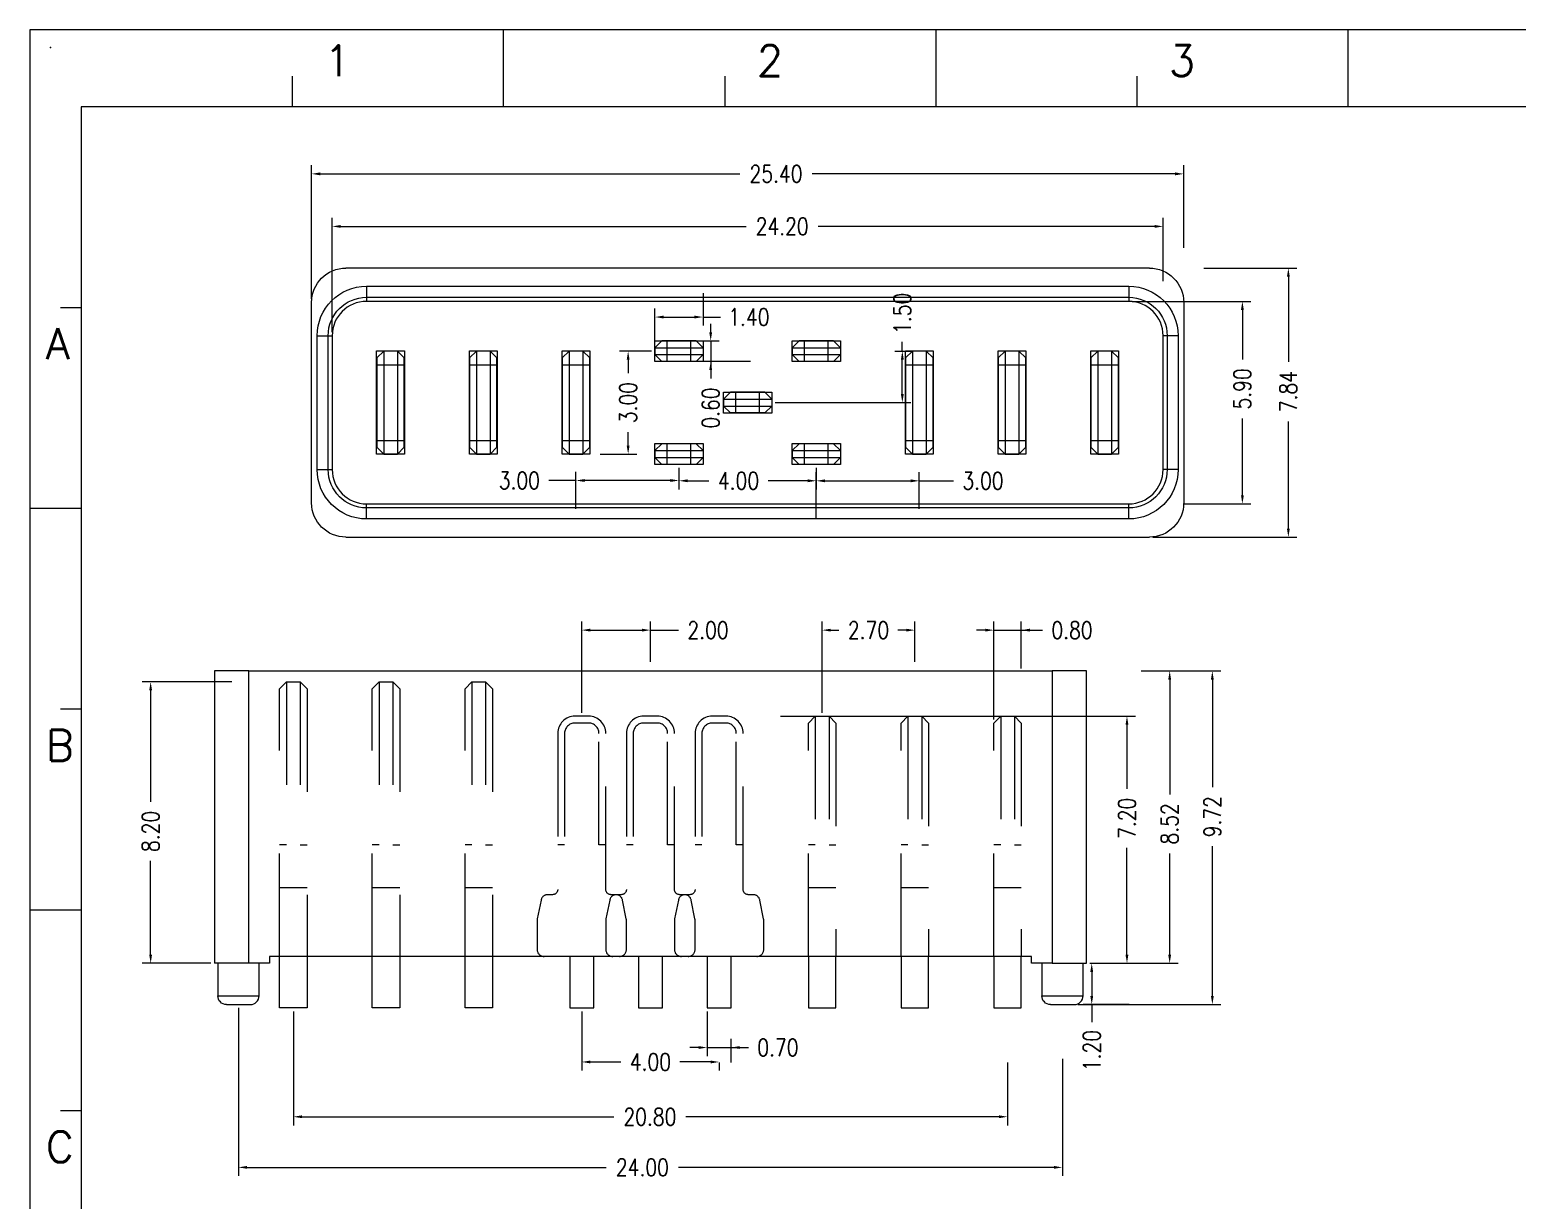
# Model space of a CAD drawing. Header units: millimetres. Extents: x 5.3 to 94.4, y 47.9 to 110.9.
# Drawn here: x 5.28 to 48.6, y 76.81 to 110.92 of the extents above; entities that cross this region are included whole.
import ezdxf

# ---------------------------------------------------------------- set-up
doc = ezdxf.new("R2010")
doc.units = ezdxf.units.MM
doc.header["$MEASUREMENT"] = 0
doc.linetypes.add('DASHED', pattern=[6, 3, -3])
doc.linetypes.add('DASHEDDOT', pattern=[9.2, 3, -3, 0.2, -3])
doc.layers.get('Defpoints').update_dxf_attribs({"lineweight": 5})
doc.layers.add('DASH', color=4, linetype='DASHED', lineweight=5, true_color=0x00ffff)
doc.layers.add('TEXT', color=3, linetype='Continuous', lineweight=5, true_color=0x00ff00)
doc.layers.add('TK', color=7, linetype='Continuous', lineweight=5)
doc.dimstyles.get("Standard").update_dxf_attribs({"dimtxt": 0.18, "dimasz": 0.18, "dimexe": 0.18, "dimexo": 0.0625, "dimgap": 0.09, "dimtad": 0, "dimtih": 1, "dimtoh": 1, "dimdec": 4, "dimzin": 0, "dimdsep": 46, "dimtxsty": 'Standard', "dimcen": 0.09, "dimadec": 0, "dimazin": 0, "dimtfac": 1, "dimtdec": 4, "dimtofl": 0, "dimtmove": 0, "dimatfit": 3, "dimfxl": 1, "dimtolj": 1, "dimtzin": 0, "dimarcsym": 0})

# ---------------------------------------------------------------- blocks, each defined once
blk = doc.blocks.new('*D3')
at = {"color": 7, "linetype": 'Continuous', "lineweight": 5}
for p, q in [((21.357, 91.014), (21.357, 93.673)), ((23.357, 92.502), (23.357, 93.673)), ((21.607, 93.423), (23.107, 93.423)), ((23.357, 93.423), (24.174, 93.423))]:
    blk.add_line(p, q, dxfattribs=at)
at = {"color": 7}
for points in [[(21.607, 93.465), (21.607, 93.381), (21.357, 93.423)], [(23.107, 93.381), (23.107, 93.465), (23.357, 93.423)]]:
    blk.add_solid(points, dxfattribs=at)
at = {"layer": 'Defpoints', "color": 0}
for p in [(23.357, 93.423), (23.357, 92.402), (21.357, 90.914)]:
    blk.add_point(p, dxfattribs=at)
at = {"color": 3, "lineweight": -3, "insert": (25.033, 93.423), "char_height": 0.5, "attachment_point": 5}
blk.add_mtext('\\A1;\\pxsm1.200000;\\T1.000000;\\W0.800000;\\Fromans;2.00', dxfattribs=at)
blk = doc.blocks.new('*D4')
at = {"color": 7, "linetype": 'Continuous', "lineweight": 5}
for p, q in [((12.957, 82.314), (12.957, 78.993)), ((33.758, 80.827), (33.758, 78.993)), ((13.207, 79.243), (22.292, 79.243)), ((33.508, 79.243), (24.392, 79.243))]:
    blk.add_line(p, q, dxfattribs=at)
at = {"color": 7}
for points in [[(13.207, 79.285), (13.207, 79.202), (12.957, 79.243)], [(33.508, 79.202), (33.508, 79.285), (33.758, 79.243)]]:
    blk.add_solid(points, dxfattribs=at)
at = {"layer": 'Defpoints', "color": 0}
for p in [(12.957, 82.414), (33.758, 80.927), (33.758, 79.243)]:
    blk.add_point(p, dxfattribs=at)
at = {"color": 3, "lineweight": -3, "insert": (23.342, 79.243), "char_height": 0.5, "attachment_point": 5}
blk.add_mtext('\\A1;\\pxsm1.200000;\\T1.000000;\\W0.800000;\\Fromans;20.80', dxfattribs=at)
blk = doc.blocks.new('*D5')
at = {"color": 7, "linetype": 'Continuous', "lineweight": 5}
for p, q in [((21.357, 82.314), (21.357, 80.59)), ((21.607, 80.84), (22.498, 80.84)), ((25.107, 80.84), (24.217, 80.84)), ((25.357, 80.827), (25.357, 80.59))]:
    blk.add_line(p, q, dxfattribs=at)
at = {"color": 7}
for points in [[(21.607, 80.881), (21.607, 80.798), (21.357, 80.84)], [(25.107, 80.798), (25.107, 80.881), (25.357, 80.84)]]:
    blk.add_solid(points, dxfattribs=at)
at = {"layer": 'Defpoints', "color": 0}
for p in [(21.357, 82.414), (25.357, 80.927), (25.357, 80.84)]:
    blk.add_point(p, dxfattribs=at)
at = {"color": 3, "lineweight": -3, "insert": (23.357, 80.84), "char_height": 0.5, "attachment_point": 5}
blk.add_mtext('\\A1;\\pxsm1.200000;\\T1.000000;\\W0.800000;\\Fromans;4.00', dxfattribs=at)
blk = doc.blocks.new('*D6')
at = {"color": 7, "linetype": 'Continuous', "lineweight": 5}
for p, q in [((11.358, 82.414), (11.358, 77.518)), ((35.357, 80.927), (35.357, 77.518)), ((11.608, 77.768), (22.072, 77.768)), ((35.107, 77.768), (24.172, 77.768))]:
    blk.add_line(p, q, dxfattribs=at)
at = {"color": 7}
for points in [[(11.608, 77.81), (11.608, 77.727), (11.358, 77.768)], [(35.107, 77.727), (35.107, 77.81), (35.357, 77.768)]]:
    blk.add_solid(points, dxfattribs=at)
at = {"layer": 'Defpoints', "color": 0}
for p in [(11.358, 82.514), (35.357, 81.027), (35.357, 77.768)]:
    blk.add_point(p, dxfattribs=at)
at = {"color": 3, "lineweight": -3, "insert": (23.122, 77.768), "char_height": 0.5, "attachment_point": 5}
blk.add_mtext('\\A1;\\pxsm1.200000;\\T1.000000;\\W0.800000;\\Fromans;24.00', dxfattribs=at)
blk = doc.blocks.new('*D7')
at = {"color": 7, "linetype": 'Continuous', "lineweight": 5}
for p, q in [((11.17, 91.914), (8.551, 91.914)), ((8.801, 91.664), (8.801, 88.416)), ((8.801, 83.964), (8.801, 86.697)), ((10.558, 83.714), (8.551, 83.714))]:
    blk.add_line(p, q, dxfattribs=at)
at = {"color": 7}
for points in [[(8.842, 91.664), (8.759, 91.664), (8.801, 91.914)], [(8.759, 83.964), (8.842, 83.964), (8.801, 83.714)]]:
    blk.add_solid(points, dxfattribs=at)
at = {"layer": 'Defpoints', "color": 0}
for p in [(8.801, 91.914), (11.27, 91.914), (10.658, 83.714)]:
    blk.add_point(p, dxfattribs=at)
at = {"color": 3, "lineweight": -3, "insert": (8.801, 87.557), "char_height": 0.5, "attachment_point": 5, "rotation": 90}
blk.add_mtext('\\A1;\\pxsm1.200000;\\T1.000000;\\W0.800000;\\Fromans;8.20', dxfattribs=at)
blk = doc.blocks.new('*D8')
at = {"color": 7, "linetype": 'Continuous', "lineweight": 5}
for p, q in [((27.145, 90.914), (37.486, 90.914)), ((37.236, 90.664), (37.236, 88.797)), ((37.236, 83.964), (37.236, 87.078)), ((36.157, 83.714), (37.486, 83.714))]:
    blk.add_line(p, q, dxfattribs=at)
at = {"color": 7}
for points in [[(37.277, 90.664), (37.194, 90.664), (37.236, 90.914)], [(37.194, 83.964), (37.277, 83.964), (37.236, 83.714)]]:
    blk.add_solid(points, dxfattribs=at)
at = {"layer": 'Defpoints', "color": 0}
for p in [(27.045, 90.914), (37.236, 90.914), (36.057, 83.714)]:
    blk.add_point(p, dxfattribs=at)
at = {"color": 3, "lineweight": -3, "insert": (37.236, 87.938), "char_height": 0.5, "attachment_point": 5, "rotation": 90}
blk.add_mtext('\\A1;\\pxsm1.200000;\\T1.000000;\\W0.800000;\\Fromans;7.20', dxfattribs=at)
blk = doc.blocks.new('*D9')
at = {"color": 7, "linetype": 'Continuous', "lineweight": 5}
for p, q in [((28.358, 91.014), (28.358, 93.672)), ((31.058, 92.502), (31.058, 93.672)), ((28.608, 93.422), (28.848, 93.422)), ((30.808, 93.422), (30.567, 93.422))]:
    blk.add_line(p, q, dxfattribs=at)
at = {"color": 7}
for points in [[(28.608, 93.463), (28.608, 93.38), (28.358, 93.422)], [(30.808, 93.38), (30.808, 93.463), (31.058, 93.422)]]:
    blk.add_solid(points, dxfattribs=at)
at = {"layer": 'Defpoints', "color": 0}
for p in [(31.058, 93.422), (31.058, 92.402), (28.358, 90.914)]:
    blk.add_point(p, dxfattribs=at)
at = {"color": 3, "lineweight": -3, "insert": (29.708, 93.422), "char_height": 0.5, "attachment_point": 5}
blk.add_mtext('\\A1;\\pxsm1.200000;\\T1.000000;\\W0.800000;\\Fromans;2.70', dxfattribs=at)
blk = doc.blocks.new('*D10')
at = {"color": 7, "linetype": 'Continuous', "lineweight": 5}
for p, q in [((25.007, 82.314), (25.007, 81.01)), ((25.707, 80.827), (25.707, 81.51)), ((24.757, 81.26), (24.507, 81.26)), ((25.007, 81.26), (25.707, 81.26)), ((25.707, 81.26), (26.21, 81.26)), ((25.957, 81.26), (26.207, 81.26))]:
    blk.add_line(p, q, dxfattribs=at)
at = {"color": 7}
for points in [[(24.757, 81.219), (24.757, 81.302), (25.007, 81.26)], [(25.957, 81.302), (25.957, 81.219), (25.707, 81.26)]]:
    blk.add_solid(points, dxfattribs=at)
at = {"layer": 'Defpoints', "color": 0}
for p in [(25.007, 82.414), (25.707, 81.26), (25.707, 80.727)]:
    blk.add_point(p, dxfattribs=at)
at = {"color": 3, "lineweight": -3, "insert": (27.069, 81.26), "char_height": 0.5, "attachment_point": 5}
blk.add_mtext('\\A1;\\pxsm1.200000;\\T1.000000;\\W0.800000;\\Fromans;0.70', dxfattribs=at)
blk = doc.blocks.new('*D11')
at = {"color": 7, "linetype": 'Continuous', "lineweight": 5}
for p, q in [((37.645, 92.234), (38.73, 92.234)), ((38.48, 91.984), (38.48, 88.637)), ((38.48, 83.964), (38.48, 86.918)), ((36.157, 83.714), (38.73, 83.714))]:
    blk.add_line(p, q, dxfattribs=at)
at = {"color": 7}
for points in [[(38.521, 91.984), (38.438, 91.984), (38.48, 92.234)], [(38.438, 83.964), (38.521, 83.964), (38.48, 83.714)]]:
    blk.add_solid(points, dxfattribs=at)
at = {"layer": 'Defpoints', "color": 0}
for p in [(37.545, 92.234), (38.48, 92.234), (36.057, 83.714)]:
    blk.add_point(p, dxfattribs=at)
at = {"color": 3, "lineweight": -3, "insert": (38.48, 87.778), "char_height": 0.5, "attachment_point": 5, "rotation": 90}
blk.add_mtext('\\A1;\\pxsm1.200000;\\T1.000000;\\W0.800000;\\Fromans;8.52', dxfattribs=at)
blk = doc.blocks.new('*D12')
at = {"color": 7, "linetype": 'Continuous', "lineweight": 5}
for p, q in [((37.645, 92.234), (39.972, 92.234)), ((39.722, 91.984), (39.722, 88.844)), ((39.722, 82.764), (39.722, 87.125)), ((35.807, 82.514), (39.972, 82.514))]:
    blk.add_line(p, q, dxfattribs=at)
at = {"color": 7}
for points in [[(39.764, 91.984), (39.681, 91.984), (39.722, 92.234)], [(39.681, 82.764), (39.764, 82.764), (39.722, 82.514)]]:
    blk.add_solid(points, dxfattribs=at)
at = {"layer": 'Defpoints', "color": 0}
for p in [(37.545, 92.234), (39.722, 92.234), (35.707, 82.514)]:
    blk.add_point(p, dxfattribs=at)
at = {"color": 3, "lineweight": -3, "insert": (39.722, 87.985), "char_height": 0.5, "attachment_point": 5, "rotation": 90}
blk.add_mtext('\\A1;\\pxsm1.200000;\\T1.000000;\\W0.800000;\\Fromans;9.72', dxfattribs=at)
blk = doc.blocks.new('*D13')
at = {"color": 7, "linetype": 'Continuous', "lineweight": 5}
for p, q in [((33.358, 90.814), (33.358, 93.672)), ((34.158, 92.302), (34.158, 93.672)), ((33.108, 93.422), (32.858, 93.422)), ((33.358, 93.422), (34.158, 93.422)), ((34.158, 93.422), (34.775, 93.422)), ((34.408, 93.422), (34.658, 93.422))]:
    blk.add_line(p, q, dxfattribs=at)
at = {"color": 7}
for points in [[(33.108, 93.381), (33.108, 93.464), (33.358, 93.422)], [(34.408, 93.464), (34.408, 93.381), (34.158, 93.422)]]:
    blk.add_solid(points, dxfattribs=at)
at = {"layer": 'Defpoints', "color": 0}
for p in [(34.158, 93.422), (34.158, 92.202), (33.358, 90.714)]:
    blk.add_point(p, dxfattribs=at)
at = {"color": 3, "lineweight": -3, "insert": (35.634, 93.422), "char_height": 0.5, "attachment_point": 5}
blk.add_mtext('\\A1;\\pxsm1.200000;\\T1.000000;\\W0.800000;\\Fromans;0.80', dxfattribs=at)
blk = doc.blocks.new('*D14')
at = {"color": 7, "linetype": 'Continuous', "lineweight": 5}
for p, q in [((36.157, 83.714), (36.46, 83.714)), ((36.21, 83.464), (36.21, 82.764)), ((37.295, 82.514), (35.96, 82.514)), ((36.21, 82.514), (36.21, 82.003))]:
    blk.add_line(p, q, dxfattribs=at)
at = {"color": 7}
for points in [[(36.251, 83.464), (36.168, 83.464), (36.21, 83.714)], [(36.168, 82.764), (36.251, 82.764), (36.21, 82.514)]]:
    blk.add_solid(points, dxfattribs=at)
at = {"layer": 'Defpoints', "color": 0}
for p in [(36.057, 83.714), (36.21, 82.514), (37.395, 82.514)]:
    blk.add_point(p, dxfattribs=at)
at = {"color": 3, "lineweight": -3, "insert": (36.21, 81.172), "char_height": 0.5, "attachment_point": 5, "rotation": 90}
blk.add_mtext('\\A1;\\pxsm1.200000;\\T1.000000;\\W0.800000;\\Fromans;1.20', dxfattribs=at)
blk = doc.blocks.new('*D19')
at = {"color": 7, "linetype": 'Continuous', "lineweight": 5}
for p, q in [((13.488, 103.072), (13.488, 106.967)), ((13.738, 106.717), (25.965, 106.717)), ((38.638, 106.717), (28.065, 106.717)), ((38.888, 104.56), (38.888, 106.967))]:
    blk.add_line(p, q, dxfattribs=at)
at = {"color": 7}
for points in [[(13.738, 106.759), (13.738, 106.675), (13.488, 106.717)], [(38.638, 106.675), (38.638, 106.759), (38.888, 106.717)]]:
    blk.add_solid(points, dxfattribs=at)
at = {"layer": 'Defpoints', "color": 0}
for p in [(38.888, 106.717), (38.888, 104.46), (13.488, 102.972)]:
    blk.add_point(p, dxfattribs=at)
at = {"color": 3, "lineweight": -3, "insert": (27.015, 106.717), "char_height": 0.5, "attachment_point": 5}
blk.add_mtext('\\A1;\\pxsm1.200000;\\T1.000000;\\W0.800000;\\Fromans;25.40', dxfattribs=at)
blk = doc.blocks.new('*D20')
at = {"color": 7, "linetype": 'Continuous', "lineweight": 5}
for p, q in [((24.888, 103.24), (24.888, 102.295)), ((23.488, 101.752), (23.488, 102.795)), ((23.738, 102.545), (24.638, 102.545)), ((24.888, 102.545), (25.393, 102.545))]:
    blk.add_line(p, q, dxfattribs=at)
at = {"color": 7}
for points in [[(23.738, 102.586), (23.738, 102.503), (23.488, 102.545)], [(24.638, 102.503), (24.638, 102.586), (24.888, 102.545)]]:
    blk.add_solid(points, dxfattribs=at)
at = {"layer": 'Defpoints', "color": 0}
for p in [(24.888, 103.34), (24.888, 102.545), (23.488, 101.652)]:
    blk.add_point(p, dxfattribs=at)
at = {"color": 3, "lineweight": -3, "insert": (26.224, 102.545), "char_height": 0.5, "attachment_point": 5}
blk.add_mtext('\\A1;\\pxsm1.200000;\\T1.000000;\\W0.800000;\\Fromans;1.40', dxfattribs=at)
blk = doc.blocks.new('*D21')
at = {"color": 7, "linetype": 'Continuous', "lineweight": 5}
for p, q in [((25.112, 102.102), (25.112, 102.352)), ((24.788, 101.852), (25.362, 101.852)), ((25.112, 101.852), (25.112, 101.252)), ((26.276, 101.252), (24.862, 101.252)), ((25.112, 101.252), (25.112, 100.752)), ((25.112, 101.002), (25.112, 100.752))]:
    blk.add_line(p, q, dxfattribs=at)
at = {"color": 7}
for points in [[(25.07, 102.102), (25.153, 102.102), (25.112, 101.852)], [(25.153, 101.002), (25.07, 101.002), (25.112, 101.252)]]:
    blk.add_solid(points, dxfattribs=at)
at = {"layer": 'Defpoints', "color": 0}
for p in [(24.688, 101.852), (25.112, 101.252), (26.376, 101.252)]:
    blk.add_point(p, dxfattribs=at)
at = {"color": 3, "lineweight": -3, "insert": (25.112, 99.893), "char_height": 0.5, "attachment_point": 5, "rotation": 90}
blk.add_mtext('\\A1;\\pxsm1.200000;\\T1.000000;\\W0.800000;\\Fromans;0.60', dxfattribs=at)
blk = doc.blocks.new('*D22')
at = {"color": 7, "linetype": 'Continuous', "lineweight": 5}
for p, q in [((14.088, 102.102), (14.088, 105.436)), ((38.288, 103.59), (38.288, 105.436)), ((14.338, 105.186), (26.143, 105.186)), ((38.038, 105.186), (28.243, 105.186))]:
    blk.add_line(p, q, dxfattribs=at)
at = {"color": 7}
for points in [[(14.338, 105.228), (14.338, 105.144), (14.088, 105.186)], [(38.038, 105.144), (38.038, 105.228), (38.288, 105.186)]]:
    blk.add_solid(points, dxfattribs=at)
at = {"layer": 'Defpoints', "color": 0}
for p in [(38.288, 105.186), (38.288, 103.49), (14.088, 102.002)]:
    blk.add_point(p, dxfattribs=at)
at = {"color": 3, "lineweight": -3, "insert": (27.193, 105.186), "char_height": 0.5, "attachment_point": 5}
blk.add_mtext('\\A1;\\pxsm1.200000;\\T1.000000;\\W0.800000;\\Fromans;24.20', dxfattribs=at)
blk = doc.blocks.new('*D23')
at = {"color": 7, "linetype": 'Continuous', "lineweight": 5}
for p, q in [((24.188, 98.152), (24.188, 97.525)), ((28.188, 96.665), (28.188, 98.025)), ((24.438, 97.775), (25.062, 97.775)), ((27.938, 97.775), (26.781, 97.775))]:
    blk.add_line(p, q, dxfattribs=at)
at = {"color": 7}
for points in [[(24.438, 97.816), (24.438, 97.733), (24.188, 97.775)], [(27.938, 97.733), (27.938, 97.816), (28.188, 97.775)]]:
    blk.add_solid(points, dxfattribs=at)
at = {"layer": 'Defpoints', "color": 0}
for p in [(24.188, 98.252), (28.188, 97.775), (28.188, 96.565)]:
    blk.add_point(p, dxfattribs=at)
at = {"color": 3, "lineweight": -3, "insert": (25.922, 97.775), "char_height": 0.5, "attachment_point": 5}
blk.add_mtext('\\A1;\\pxsm1.200000;\\T1.000000;\\W0.800000;\\Fromans;4.00', dxfattribs=at)
blk = doc.blocks.new('*D24')
at = {"color": 7, "linetype": 'Continuous', "lineweight": 5}
for p, q in [((23.388, 101.552), (22.458, 101.552)), ((22.708, 101.302), (22.708, 100.912)), ((22.708, 98.802), (22.708, 99.193)), ((21.896, 98.552), (22.958, 98.552))]:
    blk.add_line(p, q, dxfattribs=at)
at = {"color": 7}
for points in [[(22.749, 101.302), (22.666, 101.302), (22.708, 101.552)], [(22.666, 98.802), (22.749, 98.802), (22.708, 98.552)]]:
    blk.add_solid(points, dxfattribs=at)
at = {"layer": 'Defpoints', "color": 0}
for p in [(23.488, 101.552), (21.796, 98.552), (22.708, 98.552)]:
    blk.add_point(p, dxfattribs=at)
at = {"color": 3, "lineweight": -3, "insert": (22.708, 100.052), "char_height": 0.5, "attachment_point": 5, "rotation": 90}
blk.add_mtext('\\A1;\\pxsm1.200000;\\T1.000000;\\W0.800000;\\Fromans;3.00', dxfattribs=at)
blk = doc.blocks.new('*D25')
at = {"color": 7, "linetype": 'Continuous', "lineweight": 5}
for p, q in [((21.188, 96.96), (21.188, 98.032)), ((24.188, 98.052), (24.188, 97.532)), ((21.188, 97.782), (20.399, 97.782)), ((23.938, 97.782), (21.438, 97.782))]:
    blk.add_line(p, q, dxfattribs=at)
at = {"color": 7}
for points in [[(21.438, 97.824), (21.438, 97.741), (21.188, 97.782)], [(23.938, 97.741), (23.938, 97.824), (24.188, 97.782)]]:
    blk.add_solid(points, dxfattribs=at)
at = {"layer": 'Defpoints', "color": 0}
for p in [(24.188, 98.152), (21.188, 97.782), (21.188, 96.86)]:
    blk.add_point(p, dxfattribs=at)
at = {"color": 3, "lineweight": -3, "insert": (19.539, 97.782), "char_height": 0.5, "attachment_point": 5}
blk.add_mtext('\\A1;\\pxsm1.200000;\\T1.000000;\\W0.800000;\\Fromans;3.00', dxfattribs=at)
blk = doc.blocks.new('*D26')
at = {"color": 7, "linetype": 'Continuous', "lineweight": 5}
for p, q in [((28.188, 98.147), (28.188, 97.523)), ((31.188, 96.96), (31.188, 98.023)), ((28.438, 97.773), (30.938, 97.773)), ((31.188, 97.773), (32.182, 97.773))]:
    blk.add_line(p, q, dxfattribs=at)
at = {"color": 7}
for points in [[(28.438, 97.814), (28.438, 97.731), (28.188, 97.773)], [(30.938, 97.731), (30.938, 97.814), (31.188, 97.773)]]:
    blk.add_solid(points, dxfattribs=at)
at = {"layer": 'Defpoints', "color": 0}
for p in [(28.188, 98.247), (31.188, 97.773), (31.188, 96.86)]:
    blk.add_point(p, dxfattribs=at)
at = {"color": 3, "lineweight": -3, "insert": (33.041, 97.773), "char_height": 0.5, "attachment_point": 5}
blk.add_mtext('\\A1;\\pxsm1.200000;\\T1.000000;\\W0.800000;\\Fromans;3.00', dxfattribs=at)
blk = doc.blocks.new('*D27')
at = {"color": 7, "linetype": 'Continuous', "lineweight": 5}
for p, q in [((30.693, 101.552), (30.693, 101.821)), ((30.476, 101.552), (30.943, 101.552)), ((30.693, 100.302), (30.693, 101.302)), ((26.988, 100.052), (30.943, 100.052))]:
    blk.add_line(p, q, dxfattribs=at)
at = {"color": 7}
for points in [[(30.735, 101.302), (30.652, 101.302), (30.693, 101.552)], [(30.652, 100.302), (30.735, 100.302), (30.693, 100.052)]]:
    blk.add_solid(points, dxfattribs=at)
at = {"layer": 'Defpoints', "color": 0}
for p in [(30.376, 101.552), (30.693, 101.552), (26.888, 100.052)]:
    blk.add_point(p, dxfattribs=at)
at = {"color": 3, "lineweight": -3, "insert": (30.693, 102.652), "char_height": 0.5, "attachment_point": 5, "rotation": 90}
blk.add_mtext('\\A1;\\pxsm1.200000;\\T1.000000;\\W0.800000;\\Fromans;1.50', dxfattribs=at)
blk = doc.blocks.new('*D28')
at = {"color": 7, "linetype": 'Continuous', "lineweight": 5}
for p, q in [((39.476, 103.972), (42.186, 103.972)), ((41.936, 103.722), (41.936, 101.242)), ((41.936, 96.382), (41.936, 99.504)), ((37.988, 96.132), (42.186, 96.132))]:
    blk.add_line(p, q, dxfattribs=at)
at = {"color": 7}
for points in [[(41.978, 103.722), (41.895, 103.722), (41.936, 103.972)], [(41.895, 96.382), (41.978, 96.382), (41.936, 96.132)]]:
    blk.add_solid(points, dxfattribs=at)
at = {"layer": 'Defpoints', "color": 0}
for p in [(39.376, 103.972), (41.936, 103.972), (37.888, 96.132)]:
    blk.add_point(p, dxfattribs=at)
at = {"color": 3, "lineweight": -3, "insert": (41.936, 100.373), "char_height": 0.5, "attachment_point": 5, "rotation": 90}
blk.add_mtext('\\A1;\\pxsm1.200000;\\T1.000000;\\W0.800000;\\Fromans;7.84', dxfattribs=at)
blk = doc.blocks.new('*D29')
at = {"color": 7, "linetype": 'Continuous', "lineweight": 5}
for p, q in [((37.388, 103.002), (40.847, 103.002)), ((40.597, 102.752), (40.597, 101.312)), ((40.597, 97.352), (40.597, 99.593)), ((38.876, 97.102), (40.847, 97.102))]:
    blk.add_line(p, q, dxfattribs=at)
at = {"color": 7}
for points in [[(40.639, 102.752), (40.556, 102.752), (40.597, 103.002)], [(40.556, 97.352), (40.639, 97.352), (40.597, 97.102)]]:
    blk.add_solid(points, dxfattribs=at)
at = {"layer": 'Defpoints', "color": 0}
for p in [(37.288, 103.002), (38.776, 97.102), (40.597, 97.102)]:
    blk.add_point(p, dxfattribs=at)
at = {"color": 3, "lineweight": -3, "insert": (40.597, 100.452), "char_height": 0.5, "attachment_point": 5, "rotation": 90}
blk.add_mtext('\\A1;\\pxsm1.200000;\\T1.000000;\\W0.800000;\\Fromans;5.90', dxfattribs=at)

msp = doc.modelspace()

# ---------------------------------------------------------------- linework, layer by layer
at = {"color": 7, "linetype": 'Continuous', "lineweight": 20}
for p, q in [((37.888, 103.972), (14.488, 103.972)), ((15.088, 103.441), (37.288, 103.441)), ((15.088, 103.441), (15.088, 103.12)), ((15.088, 103.12), (37.288, 103.12)), ((15.088, 103.12), (15.088, 103.002)), ((37.288, 103.441), (37.288, 103.12)), ((37.288, 103.12), (37.288, 103.002)), ((13.488, 97.132), (13.488, 102.972)), ((37.288, 103.002), (15.088, 103.002)), ((38.888, 102.972), (38.888, 97.132)), ((13.649, 102.002), (13.97, 102.002)), ((13.649, 98.102), (13.649, 102.002)), ((13.97, 98.102), (13.97, 102.002)), ((13.97, 102.002), (14.088, 102.002)), ((14.088, 102.002), (14.088, 98.102)), ((23.483, 101.857), (24.893, 101.857)), ((23.483, 101.247), (23.483, 101.857)), ((24.893, 101.857), (24.893, 101.247)), ((27.483, 101.857), (28.893, 101.857)), ((27.483, 101.247), (27.483, 101.857)), ((28.893, 101.857), (28.893, 101.247)), ((38.288, 98.102), (38.288, 102.002)), ((38.406, 102.002), (38.288, 102.002)), ((38.406, 102.002), (38.406, 98.102)), ((38.727, 102.002), (38.406, 102.002)), ((38.727, 102.002), (38.727, 98.102)), ((15.383, 98.547), (15.383, 101.557)), ((15.383, 101.557), (16.193, 101.557)), ((16.193, 101.557), (16.193, 98.547)), ((18.083, 98.547), (18.083, 101.557)), ((18.083, 101.557), (18.893, 101.557)), ((18.893, 101.557), (18.893, 98.547)), ((20.783, 98.547), (20.783, 101.557)), ((20.783, 101.557), (21.593, 101.557)), ((21.593, 101.557), (21.593, 98.547)), ((30.783, 98.547), (30.783, 101.557)), ((30.783, 101.557), (31.593, 101.557)), ((31.593, 101.557), (31.593, 98.547)), ((33.483, 98.547), (33.483, 101.557)), ((33.483, 101.557), (34.293, 101.557)), ((34.293, 101.557), (34.293, 98.547)), ((36.183, 98.547), (36.183, 101.557)), ((36.183, 101.557), (36.993, 101.557)), ((36.993, 101.557), (36.993, 98.547)), ((24.893, 101.247), (23.483, 101.247)), ((28.893, 101.247), (27.483, 101.247)), ((25.483, 100.357), (26.893, 100.357)), ((25.483, 99.747), (25.483, 100.357)), ((26.893, 100.357), (26.893, 99.747)), ((26.893, 99.747), (25.483, 99.747)), ((23.483, 98.857), (24.893, 98.857)), ((23.483, 98.247), (23.483, 98.857)), ((24.893, 98.857), (24.893, 98.247)), ((27.483, 98.857), (28.893, 98.857)), ((27.483, 98.247), (27.483, 98.857)), ((28.893, 98.857), (28.893, 98.247)), ((16.193, 98.547), (15.383, 98.547)), ((18.893, 98.547), (18.083, 98.547)), ((21.593, 98.547), (20.783, 98.547)), ((31.593, 98.547), (30.783, 98.547)), ((34.293, 98.547), (33.483, 98.547)), ((36.993, 98.547), (36.183, 98.547)), ((13.649, 98.102), (13.97, 98.102)), ((13.97, 98.102), (14.088, 98.102)), ((24.893, 98.247), (23.483, 98.247)), ((28.893, 98.247), (27.483, 98.247)), ((38.406, 98.102), (38.288, 98.102)), ((38.727, 98.102), (38.406, 98.102)), ((15.088, 97.102), (37.288, 97.102)), ((15.088, 96.984), (15.088, 97.102)), ((37.288, 96.984), (37.288, 97.102)), ((37.288, 96.984), (15.088, 96.984)), ((15.088, 96.663), (15.088, 96.984)), ((37.288, 96.663), (15.088, 96.663)), ((37.288, 96.663), (37.288, 96.984)), ((14.488, 96.132), (37.888, 96.132)), ((11.658, 92.234), (10.658, 92.234)), ((10.658, 92.234), (10.658, 83.714)), ((11.658, 92.234), (35.057, 92.234)), ((11.658, 83.714), (11.658, 92.234)), ((36.057, 92.234), (35.057, 92.234)), ((35.057, 92.234), (35.057, 83.714)), ((36.057, 83.714), (36.057, 92.234)), ((11.658, 83.714), (10.658, 83.714)), ((10.758, 83.714), (10.758, 82.764)), ((12.258, 83.714), (11.658, 83.714)), ((11.958, 82.764), (11.958, 83.714)), ((34.457, 83.914), (12.258, 83.914)), ((12.258, 83.914), (12.258, 83.714)), ((34.457, 83.714), (34.457, 83.914)), ((35.057, 83.714), (34.457, 83.714)), ((34.757, 83.714), (34.757, 82.764)), ((35.057, 83.714), (36.057, 83.714)), ((35.957, 82.764), (35.957, 83.714)), ((10.758, 82.764), (11.958, 82.764)), ((34.757, 82.764), (35.957, 82.764)), ((11.008, 82.514), (11.708, 82.514)), ((35.007, 82.514), (35.707, 82.514))]:
    msp.add_line(p, q, dxfattribs=at)
at = {"color": 7, "linetype": 'Continuous', "lineweight": 20, "extrusion": (0, 0, -1)}
for centre, radius, start, end in [((-14.488, 102.972), 1, 0, 90), ((-37.888, 102.972), 1, 90, 180), ((-15.088, 102.002), 1.439, 360, 90), ((-15.088, 102.002), 1.118, 360, 90), ((-37.288, 102.002), 1.439, 90, 180), ((-37.288, 102.002), 1.118, 90, 180), ((-15.088, 98.102), 1.439, 270, 0), ((-15.088, 98.102), 1.118, 270, 0), ((-37.288, 98.102), 1.439, 180, 270), ((-37.288, 98.102), 1.118, 180, 270), ((-14.488, 97.132), 1, 270, 0), ((-37.888, 97.132), 1, 180, 270), ((-11.008, 82.764), 0.25, 270, 0), ((-35.007, 82.764), 0.25, 270, 0)]:
    msp.add_arc(centre, radius, start, end, dxfattribs=at)
at = {"color": 7, "linetype": 'Continuous', "lineweight": 20}
for centre, radius, start, end in [((15.088, 102.002), 1, 90, 180), ((37.288, 102.002), 1, 0, 90), ((15.088, 98.102), 1, 180, 270), ((37.288, 98.102), 1, 270, 0), ((11.708, 82.764), 0.25, 270, 0), ((35.707, 82.764), 0.25, 270, 0)]:
    msp.add_arc(centre, radius, start, end, dxfattribs=at)
at = {"color": 7, "linetype": 'DASHEDDOT', "lineweight": 20}
msp.add_point((5.885, 110.401), dxfattribs=at)
at = {"layer": 'DASH', "color": 4, "linetype": 'Continuous', "lineweight": 5, "true_color": 0x00ffff}
for p, q in [((23.688, 101.852), (23.488, 101.652)), ((24.688, 101.852), (23.688, 101.852)), ((24.888, 101.652), (24.688, 101.852)), ((27.688, 101.852), (27.488, 101.652)), ((28.688, 101.852), (27.688, 101.852)), ((28.888, 101.652), (28.688, 101.852)), ((15.588, 101.552), (15.388, 101.352)), ((15.588, 101.552), (15.588, 98.552)), ((15.988, 101.552), (15.588, 101.552)), ((15.988, 101.552), (15.988, 98.552)), ((16.188, 101.352), (15.988, 101.552)), ((18.288, 101.552), (18.088, 101.352)), ((18.288, 101.552), (18.288, 98.552)), ((18.688, 101.552), (18.288, 101.552)), ((18.688, 101.552), (18.688, 98.552)), ((18.888, 101.352), (18.688, 101.552)), ((20.988, 101.552), (20.788, 101.352)), ((20.988, 101.552), (20.988, 98.552)), ((21.388, 101.552), (20.988, 101.552)), ((21.388, 101.552), (21.388, 98.552)), ((21.588, 101.352), (21.388, 101.552)), ((23.488, 101.652), (24.888, 101.652)), ((23.488, 101.652), (23.488, 101.452)), ((23.488, 101.452), (24.888, 101.452)), ((23.688, 101.252), (23.488, 101.452)), ((24.888, 101.452), (24.688, 101.252)), ((24.888, 101.652), (24.888, 101.452)), ((27.488, 101.652), (28.888, 101.652)), ((27.488, 101.652), (27.488, 101.452)), ((27.488, 101.452), (28.888, 101.452)), ((27.688, 101.252), (27.488, 101.452)), ((28.888, 101.452), (28.688, 101.252)), ((28.888, 101.652), (28.888, 101.452)), ((30.988, 101.552), (30.788, 101.352)), ((30.988, 101.552), (30.988, 98.552)), ((31.388, 101.552), (30.988, 101.552)), ((31.388, 101.552), (31.388, 98.552)), ((31.588, 101.352), (31.388, 101.552)), ((33.688, 101.552), (33.488, 101.352)), ((34.088, 101.552), (33.688, 101.552)), ((33.688, 101.552), (33.688, 98.552)), ((34.288, 101.352), (34.088, 101.552)), ((34.088, 101.552), (34.088, 98.552)), ((36.388, 101.552), (36.188, 101.352)), ((36.388, 101.552), (36.388, 98.552)), ((36.788, 101.552), (36.388, 101.552)), ((36.788, 101.552), (36.788, 98.552)), ((36.988, 101.352), (36.788, 101.552)), ((15.388, 101.352), (15.388, 98.752)), ((16.188, 98.752), (16.188, 101.352)), ((18.088, 101.352), (18.088, 98.752)), ((18.888, 98.752), (18.888, 101.352)), ((20.788, 101.352), (20.788, 98.752)), ((21.588, 98.752), (21.588, 101.352)), ((24.688, 101.252), (23.688, 101.252)), ((28.688, 101.252), (27.688, 101.252)), ((30.788, 101.352), (30.788, 98.752)), ((31.588, 98.752), (31.588, 101.352)), ((33.488, 101.352), (33.488, 98.752)), ((34.288, 98.752), (34.288, 101.352)), ((36.188, 101.352), (36.188, 98.752)), ((36.988, 98.752), (36.988, 101.352)), ((25.688, 100.352), (25.488, 100.152)), ((25.488, 100.152), (26.888, 100.152)), ((25.488, 100.152), (25.488, 99.952)), ((26.688, 100.352), (25.688, 100.352)), ((26.888, 100.152), (26.688, 100.352)), ((26.888, 100.152), (26.888, 99.952)), ((25.488, 99.952), (26.888, 99.952)), ((25.688, 99.752), (25.488, 99.952)), ((26.688, 99.752), (25.688, 99.752)), ((26.888, 99.952), (26.688, 99.752)), ((23.688, 98.852), (23.488, 98.652)), ((24.688, 98.852), (23.688, 98.852)), ((24.888, 98.652), (24.688, 98.852)), ((27.688, 98.852), (27.488, 98.652)), ((28.688, 98.852), (27.688, 98.852)), ((28.888, 98.652), (28.688, 98.852)), ((15.388, 98.752), (15.588, 98.552)), ((15.588, 98.552), (15.988, 98.552)), ((15.988, 98.552), (16.188, 98.752)), ((18.088, 98.752), (18.288, 98.552)), ((18.288, 98.552), (18.688, 98.552)), ((18.688, 98.552), (18.888, 98.752)), ((20.788, 98.752), (20.988, 98.552)), ((20.988, 98.552), (21.388, 98.552)), ((21.388, 98.552), (21.588, 98.752)), ((23.488, 98.652), (24.888, 98.652)), ((23.488, 98.652), (23.488, 98.452)), ((23.488, 98.452), (24.888, 98.452)), ((23.688, 98.252), (23.488, 98.452)), ((24.888, 98.452), (24.688, 98.252)), ((24.888, 98.652), (24.888, 98.452)), ((27.488, 98.652), (28.888, 98.652)), ((27.488, 98.652), (27.488, 98.452)), ((27.488, 98.452), (28.888, 98.452)), ((27.688, 98.252), (27.488, 98.452)), ((28.888, 98.452), (28.688, 98.252)), ((28.888, 98.652), (28.888, 98.452)), ((30.788, 98.752), (30.988, 98.552)), ((30.988, 98.552), (31.388, 98.552)), ((31.388, 98.552), (31.588, 98.752)), ((33.488, 98.752), (33.688, 98.552)), ((33.688, 98.552), (34.088, 98.552)), ((34.088, 98.552), (34.288, 98.752)), ((36.188, 98.752), (36.388, 98.552)), ((36.388, 98.552), (36.788, 98.552)), ((36.788, 98.552), (36.988, 98.752)), ((24.688, 98.252), (23.688, 98.252)), ((28.688, 98.252), (27.688, 98.252)), ((12.557, 82.414), (12.557, 83.914)), ((13.357, 83.914), (13.357, 82.414)), ((15.257, 82.414), (15.257, 83.914)), ((16.057, 83.914), (16.057, 82.414)), ((17.957, 82.414), (17.957, 83.914)), ((18.757, 83.914), (18.757, 82.414)), ((21.007, 83.914), (21.007, 82.414)), ((21.707, 82.414), (21.707, 83.914)), ((23.007, 83.914), (23.007, 82.414)), ((23.707, 82.414), (23.707, 83.914)), ((25.007, 83.914), (25.007, 82.414)), ((25.707, 82.414), (25.707, 83.914)), ((27.958, 83.914), (27.958, 82.414)), ((28.758, 82.414), (28.758, 83.914)), ((30.658, 83.914), (30.658, 82.414)), ((31.458, 82.414), (31.458, 83.914)), ((33.358, 83.914), (33.358, 82.414)), ((34.158, 82.414), (34.158, 83.914)), ((13.357, 82.414), (12.557, 82.414)), ((16.057, 82.414), (15.257, 82.414)), ((18.757, 82.414), (17.957, 82.414)), ((21.007, 82.414), (21.707, 82.414)), ((23.007, 82.414), (23.707, 82.414)), ((25.007, 82.414), (25.707, 82.414)), ((27.958, 82.414), (28.758, 82.414)), ((30.658, 82.414), (31.458, 82.414)), ((33.358, 82.414), (34.158, 82.414))]:
    msp.add_line(p, q, dxfattribs=at)
at = {"layer": 'DASH', "color": 4, "linetype": 'DASHED', "lineweight": 5, "true_color": 0x00ffff}
for p, q in [((23.838, 101.852), (23.838, 101.252)), ((24.538, 101.252), (24.538, 101.852)), ((27.838, 101.852), (27.838, 101.252)), ((28.538, 101.252), (28.538, 101.852)), ((15.388, 101.152), (16.188, 101.152)), ((18.088, 101.152), (18.888, 101.152)), ((20.788, 101.152), (21.588, 101.152)), ((30.788, 101.152), (31.588, 101.152)), ((33.488, 101.152), (34.288, 101.152)), ((36.188, 101.152), (36.988, 101.152)), ((25.838, 100.352), (25.838, 99.752)), ((26.538, 99.752), (26.538, 100.352)), ((15.388, 98.952), (16.188, 98.952)), ((18.088, 98.952), (18.888, 98.952)), ((20.788, 98.952), (21.588, 98.952)), ((23.838, 98.852), (23.838, 98.252)), ((24.538, 98.252), (24.538, 98.852)), ((27.838, 98.852), (27.838, 98.252)), ((28.538, 98.252), (28.538, 98.852)), ((30.788, 98.952), (31.588, 98.952)), ((33.488, 98.952), (34.288, 98.952)), ((36.188, 98.952), (36.988, 98.952)), ((12.557, 91.714), (12.757, 91.914)), ((12.757, 91.914), (12.757, 87.164)), ((12.757, 91.914), (13.157, 91.914)), ((13.157, 91.914), (13.357, 91.714)), ((13.157, 91.914), (13.157, 87.164)), ((15.257, 91.714), (15.457, 91.914)), ((15.457, 91.914), (15.457, 87.164)), ((15.457, 91.914), (15.857, 91.914)), ((15.857, 91.914), (16.057, 91.714)), ((15.857, 91.914), (15.857, 87.164)), ((17.957, 91.714), (18.157, 91.914)), ((18.157, 91.914), (18.157, 87.164)), ((18.157, 91.914), (18.557, 91.914)), ((18.557, 91.914), (18.757, 91.714)), ((18.557, 91.914), (18.557, 87.164)), ((12.557, 83.914), (12.557, 91.714)), ((13.357, 91.714), (13.357, 83.914)), ((15.257, 83.914), (15.257, 91.714)), ((16.057, 91.714), (16.057, 83.914)), ((17.957, 83.914), (17.957, 91.714)), ((18.757, 91.714), (18.757, 83.914)), ((21.557, 90.914), (21.157, 90.914)), ((21.557, 90.714), (21.157, 90.714)), ((23.557, 90.914), (23.157, 90.914)), ((23.557, 90.714), (23.157, 90.714)), ((25.557, 90.914), (25.157, 90.914)), ((25.557, 90.714), (25.157, 90.714)), ((27.958, 90.714), (28.158, 90.914)), ((27.958, 83.914), (27.958, 90.714)), ((28.158, 90.914), (28.158, 87.164)), ((28.158, 90.914), (28.558, 90.914)), ((28.558, 90.914), (28.758, 90.714)), ((28.558, 90.914), (28.558, 87.164)), ((28.758, 90.714), (28.758, 83.914)), ((30.658, 90.714), (30.858, 90.914)), ((30.658, 83.914), (30.658, 90.714)), ((30.858, 90.914), (30.858, 87.164)), ((30.858, 90.914), (31.258, 90.914)), ((31.258, 90.914), (31.258, 87.164)), ((31.258, 90.914), (31.458, 90.714)), ((31.458, 90.714), (31.458, 83.914)), ((33.358, 90.714), (33.558, 90.914)), ((33.358, 83.914), (33.358, 90.714)), ((33.558, 90.914), (33.558, 87.164)), ((33.558, 90.914), (33.958, 90.914)), ((33.958, 90.914), (34.158, 90.714)), ((33.958, 90.914), (33.958, 87.164)), ((34.158, 90.714), (34.158, 83.914)), ((20.657, 90.414), (20.657, 85.864)), ((20.857, 90.414), (20.857, 87.164)), ((21.857, 87.164), (21.857, 90.414)), ((22.057, 85.864), (22.057, 90.414)), ((22.657, 90.414), (22.657, 85.864)), ((22.857, 90.414), (22.857, 87.164)), ((23.857, 87.164), (23.857, 90.414)), ((24.057, 85.864), (24.057, 90.414)), ((24.657, 90.414), (24.657, 85.864)), ((24.857, 90.414), (24.857, 87.164)), ((25.857, 87.164), (25.857, 90.414)), ((26.057, 85.864), (26.057, 90.414)), ((12.757, 87.164), (12.557, 87.164)), ((13.157, 87.164), (13.357, 87.164)), ((15.457, 87.164), (15.257, 87.164)), ((15.857, 87.164), (16.057, 87.164)), ((18.157, 87.164), (17.957, 87.164)), ((18.557, 87.164), (18.757, 87.164)), ((20.857, 87.164), (20.657, 87.164)), ((22.057, 87.164), (21.857, 87.164)), ((22.857, 87.164), (22.657, 87.164)), ((24.057, 87.164), (23.857, 87.164)), ((24.857, 87.164), (24.657, 87.164)), ((26.057, 87.164), (25.857, 87.164)), ((28.158, 87.164), (27.958, 87.164)), ((28.558, 87.164), (28.758, 87.164)), ((30.858, 87.164), (30.658, 87.164)), ((31.258, 87.164), (31.458, 87.164)), ((33.558, 87.164), (33.358, 87.164)), ((33.958, 87.164), (34.158, 87.164)), ((13.357, 85.914), (12.557, 85.914)), ((16.057, 85.914), (15.257, 85.914)), ((18.757, 85.914), (17.957, 85.914)), ((28.758, 85.914), (27.958, 85.914)), ((31.458, 85.914), (30.658, 85.914)), ((34.158, 85.914), (33.358, 85.914)), ((20.17, 85.554), (20.061, 85.009)), ((20.507, 85.714), (20.366, 85.714)), ((22.17, 85.554), (22.061, 85.009)), ((22.348, 85.714), (22.207, 85.714)), ((22.507, 85.714), (22.366, 85.714)), ((22.654, 85.009), (22.545, 85.554)), ((24.17, 85.554), (24.061, 85.009)), ((24.348, 85.714), (24.207, 85.714)), ((24.507, 85.714), (24.366, 85.714)), ((24.654, 85.009), (24.545, 85.554)), ((26.348, 85.714), (26.207, 85.714)), ((26.654, 85.009), (26.545, 85.554)), ((20.057, 84.969), (20.057, 84.114)), ((22.057, 84.969), (22.057, 84.114)), ((22.657, 84.114), (22.657, 84.969)), ((24.057, 84.969), (24.057, 84.114)), ((24.657, 84.114), (24.657, 84.969)), ((26.657, 84.114), (26.657, 84.969))]:
    msp.add_line(p, q, dxfattribs=at)
for centre, radius, start, end in [((21.157, 90.414), 0.5, 90, 180), ((21.157, 90.414), 0.3, 90, 180), ((21.557, 90.414), 0.5, 0, 90), ((21.557, 90.414), 0.3, 0, 90), ((23.157, 90.414), 0.5, 90, 180), ((23.157, 90.414), 0.3, 90, 180), ((23.557, 90.414), 0.5, 0, 90), ((23.557, 90.414), 0.3, 0, 90), ((25.157, 90.414), 0.5, 90, 180), ((25.157, 90.414), 0.3, 90, 180), ((25.557, 90.414), 0.5, 0, 90), ((25.557, 90.414), 0.3, 0, 90), ((20.366, 85.514), 0.2, 90, 168.6901), ((22.366, 85.514), 0.2, 90, 168.6901), ((22.348, 85.514), 0.2, 11.3099, 90), ((24.366, 85.514), 0.2, 90, 168.6901), ((24.348, 85.514), 0.2, 11.3099, 90), ((26.348, 85.514), 0.2, 11.3099, 90), ((20.257, 84.969), 0.2, 168.6901, 180), ((22.257, 84.969), 0.2, 168.6901, 180), ((22.457, 84.969), 0.2, 0, 11.3099), ((24.257, 84.969), 0.2, 168.6901, 180), ((24.457, 84.969), 0.2, 0, 11.3099), ((26.457, 84.969), 0.2, 0, 11.3099), ((20.257, 84.114), 0.2, 180, 270), ((22.257, 84.114), 0.2, 180, 270), ((22.457, 84.114), 0.2, 270, 0), ((24.257, 84.114), 0.2, 180, 270), ((24.457, 84.114), 0.2, 270, 0), ((26.457, 84.114), 0.2, 270, 0)]:
    msp.add_arc(centre, radius, start, end, dxfattribs=at)
at = {"layer": 'DASH', "color": 4, "linetype": 'DASHED', "lineweight": 5, "true_color": 0x00ffff, "extrusion": (0, 0, -1)}
for centre, start, end in [((-20.507, 85.864), 180, 270), ((-22.207, 85.864), 270, 0), ((-22.507, 85.864), 180, 270), ((-24.207, 85.864), 270, 0), ((-24.507, 85.864), 180, 270), ((-26.207, 85.864), 270, 0)]:
    msp.add_arc(centre, 0.15, start, end, dxfattribs=at)
at = {"layer": 'TK', "color": 2, "linetype": 'Continuous', "lineweight": 5, "true_color": 0xffff00}
for p, q in [((5.28, 110.917), (5.28, 47.915)), ((94.383, 110.917), (5.28, 110.917))]:
    msp.add_line(p, q, dxfattribs=at)
at = {"layer": 'TK', "color": 7, "linetype": 'Continuous', "lineweight": 5}
for p, q in [((19.08, 108.667), (19.08, 110.917)), ((31.681, 108.667), (31.681, 110.917)), ((43.681, 108.667), (43.681, 110.917)), ((12.93, 108.667), (12.93, 109.567)), ((25.53, 108.667), (25.53, 109.567)), ((37.531, 108.667), (37.531, 109.567)), ((6.78, 108.667), (6.78, 50.165)), ((92.883, 108.667), (6.78, 108.667)), ((6.78, 102.817), (6.18, 102.817)), ((6.78, 96.966), (5.28, 96.966)), ((6.78, 91.116), (6.18, 91.116)), ((6.78, 85.266), (5.28, 85.266)), ((6.78, 79.416), (6.18, 79.416))]:
    msp.add_line(p, q, dxfattribs=at)

# ---------------------------------------------------------------- texts
at = {"layer": 'TEXT', "color": 3, "linetype": 'Continuous', "lineweight": -3, "true_color": 0x00ff00, "char_height": 0.90003, "attachment_point": 7, "line_spacing_factor": 1.2}
for s, insert in [('\\T1.000000;\\W1.000000;\\Fromans|b0|i0;1', (13.853, 109.567)), ('\\T1.000000;\\W1.000000;\\Fromans|b0|i0;2', (26.453, 109.567)), ('\\T1.000000;\\W1.000000;\\Fromans|b0|i0;3', (38.453, 109.567)), ('\\T1.000000;\\W1.000000;\\Fromans|b0|i0;A', (5.752, 101.317)), ('\\T1.000000;\\W1.000000;\\Fromans|b0|i0;B', (5.752, 89.616)), ('\\T1.000000;\\W1.000000;\\Fromans|b0|i0;C', (5.752, 77.916))]:
    msp.add_mtext(s, dxfattribs=dict(at, insert=insert))

# ---------------------------------------------------------------- dimensions: what is measured, and where the dimension line sits
at = {"color": 7, "linetype": 'Continuous', "lineweight": -3}
for base, p1, p2, picture, middle in [((38.888, 106.717), (13.488, 102.972), (38.888, 104.46), '*D19', (27.015, 106.717)), ((38.288, 105.186), (14.088, 102.002), (38.288, 103.49), '*D22', (27.193, 105.186)), ((24.888, 102.545), (23.488, 101.652), (24.888, 103.34), '*D20', (26.224, 102.545)), ((28.188, 97.775), (24.188, 98.252), (28.188, 96.565), '*D23', (25.922, 97.775)), ((31.188, 97.773), (28.188, 98.247), (31.188, 96.86), '*D26', (33.041, 97.773)), ((23.357, 93.423), (21.357, 90.914), (23.357, 92.402), '*D3', (25.033, 93.423)), ((31.058, 93.422), (28.358, 90.914), (31.058, 92.402), '*D9', (29.708, 93.422)), ((34.158, 93.422), (33.358, 90.714), (34.158, 92.202), '*D13', (35.634, 93.422)), ((35.357, 77.768), (11.358, 82.514), (35.357, 81.027), '*D6', (23.122, 77.768)), ((33.758, 79.243), (12.957, 82.414), (33.758, 80.927), '*D4', (23.342, 79.243)), ((25.357, 80.84), (21.357, 82.414), (25.357, 80.927), '*D5', (23.357, 80.84)), ((25.707, 81.26), (25.007, 82.414), (25.707, 80.727), '*D10', (27.069, 81.26))]:
    dim = msp.add_linear_dim(base=base, p1=p1, p2=p2, text='\\pxsm1.200000;\\T1.000000;\\W0.800000;\\Fromans;<>', dimstyle='Standard', override={"dimscale": 1, "dimtxt": 0.5, "dimasz": 0.25, "dimexe": 0.25, "dimexo": 0.1, "dimgap": 0.25, "dimtad": 0, "dimtih": 0, "dimtoh": 0, "dimdec": 2, "dimlfac": 1, "dimrnd": 0, "dimzin": 0, "dimdsep": 0, "dimlunit": 2, "dimpost": '<>', "dimsah": 0, "dimtsz": 0, "dimcen": 0.1, "dimdle": 0, "dimse1": 0, "dimse2": 0, "dimsd1": 0, "dimsd2": 0, "dimclrd": 7, "dimclre": 7, "dimclrt": 3, "dimaunit": 0, "dimadec": 2, "dimazin": 0, "dimtol": 0, "dimlim": 0, "dimtp": 0, "dimtm": 0, "dimtfac": 1, "dimtdec": 2, "dimtix": 0, "dimtofl": 1, "dimtmove": 0, "dimfrac": 2, "dimtzin": 0, "dimlwd": 5, "dimlwe": 5}, dxfattribs=at)
    dim.commit()
    dim.dimension.update_dxf_attribs({"geometry": picture, "text_midpoint": middle, "dimtype": 160})
for base, p1, p2, angle, picture, middle in [((41.936, 103.972), (37.888, 96.132), (39.376, 103.972), 90, '*D28', (41.936, 100.373)), ((30.693, 101.552), (26.888, 100.052), (30.376, 101.552), 90, '*D27', (30.693, 102.652)), ((40.597, 97.102), (37.288, 103.002), (38.776, 97.102), 270, '*D29', (40.597, 100.452)), ((25.112, 101.252), (24.688, 101.852), (26.376, 101.252), 270, '*D21', (25.112, 99.893)), ((22.708, 98.552), (23.488, 101.552), (21.796, 98.552), 270, '*D24', (22.708, 100.052)), ((21.188, 97.782), (24.188, 98.152), (21.188, 96.86), 180, '*D25', (19.539, 97.782)), ((8.801, 91.914), (10.658, 83.714), (11.27, 91.914), 90, '*D7', (8.801, 87.557)), ((39.722, 92.234), (35.707, 82.514), (37.545, 92.234), 90, '*D12', (39.722, 87.985)), ((38.48, 92.234), (36.057, 83.714), (37.545, 92.234), 90, '*D11', (38.48, 87.778)), ((37.236, 90.914), (36.057, 83.714), (27.045, 90.914), 90, '*D8', (37.236, 87.938)), ((36.21, 82.514), (36.057, 83.714), (37.395, 82.514), 270, '*D14', (36.21, 81.172))]:
    dim = msp.add_linear_dim(base=base, p1=p1, p2=p2, angle=angle, text='\\pxsm1.200000;\\T1.000000;\\W0.800000;\\Fromans;<>', dimstyle='Standard', override={"dimscale": 1, "dimtxt": 0.5, "dimasz": 0.25, "dimexe": 0.25, "dimexo": 0.1, "dimgap": 0.25, "dimtad": 0, "dimtih": 0, "dimtoh": 0, "dimdec": 2, "dimlfac": 1, "dimrnd": 0, "dimzin": 0, "dimdsep": 0, "dimlunit": 2, "dimpost": '<>', "dimsah": 0, "dimtsz": 0, "dimcen": 0.1, "dimdle": 0, "dimse1": 0, "dimse2": 0, "dimsd1": 0, "dimsd2": 0, "dimclrd": 7, "dimclre": 7, "dimclrt": 3, "dimaunit": 0, "dimadec": 2, "dimazin": 0, "dimtol": 0, "dimlim": 0, "dimtp": 0, "dimtm": 0, "dimtfac": 1, "dimtdec": 2, "dimtix": 0, "dimtofl": 1, "dimtmove": 0, "dimfrac": 2, "dimtzin": 0, "dimlwd": 5, "dimlwe": 5}, dxfattribs=at)
    dim.commit()
    dim.dimension.update_dxf_attribs({"geometry": picture, "text_midpoint": middle, "dimtype": 160})

doc.saveas('drawing.dxf')
